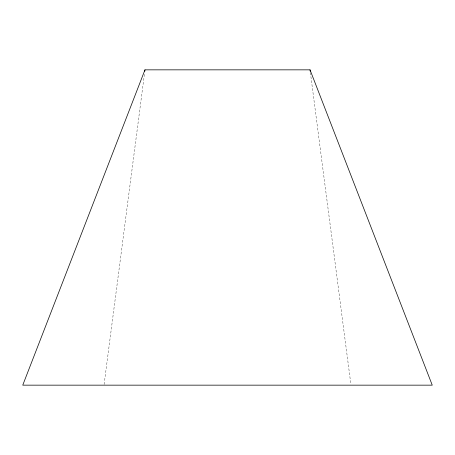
<?xml version="1.0" encoding="UTF-8"?>
<svg xmlns="http://www.w3.org/2000/svg" width="455" height="455" viewBox="0 0 455 455"><rect width="100%" height="100%" fill="white"/><g stroke="black" fill="none" stroke-linecap="round" stroke-linejoin="round"><path stroke-width="0.34" stroke-dasharray="2.27 1.71" d="M104.11 384.452L144.605 72.658M310.395 72.658L350.89 384.452"/><path stroke-width="0.68" d="M144.787 71.247L144.969 69.843L310.031 69.843L432.25 385.158L22.75 385.158L144.969 69.843M310.031 69.843L310.213 71.247"/></g></svg>
